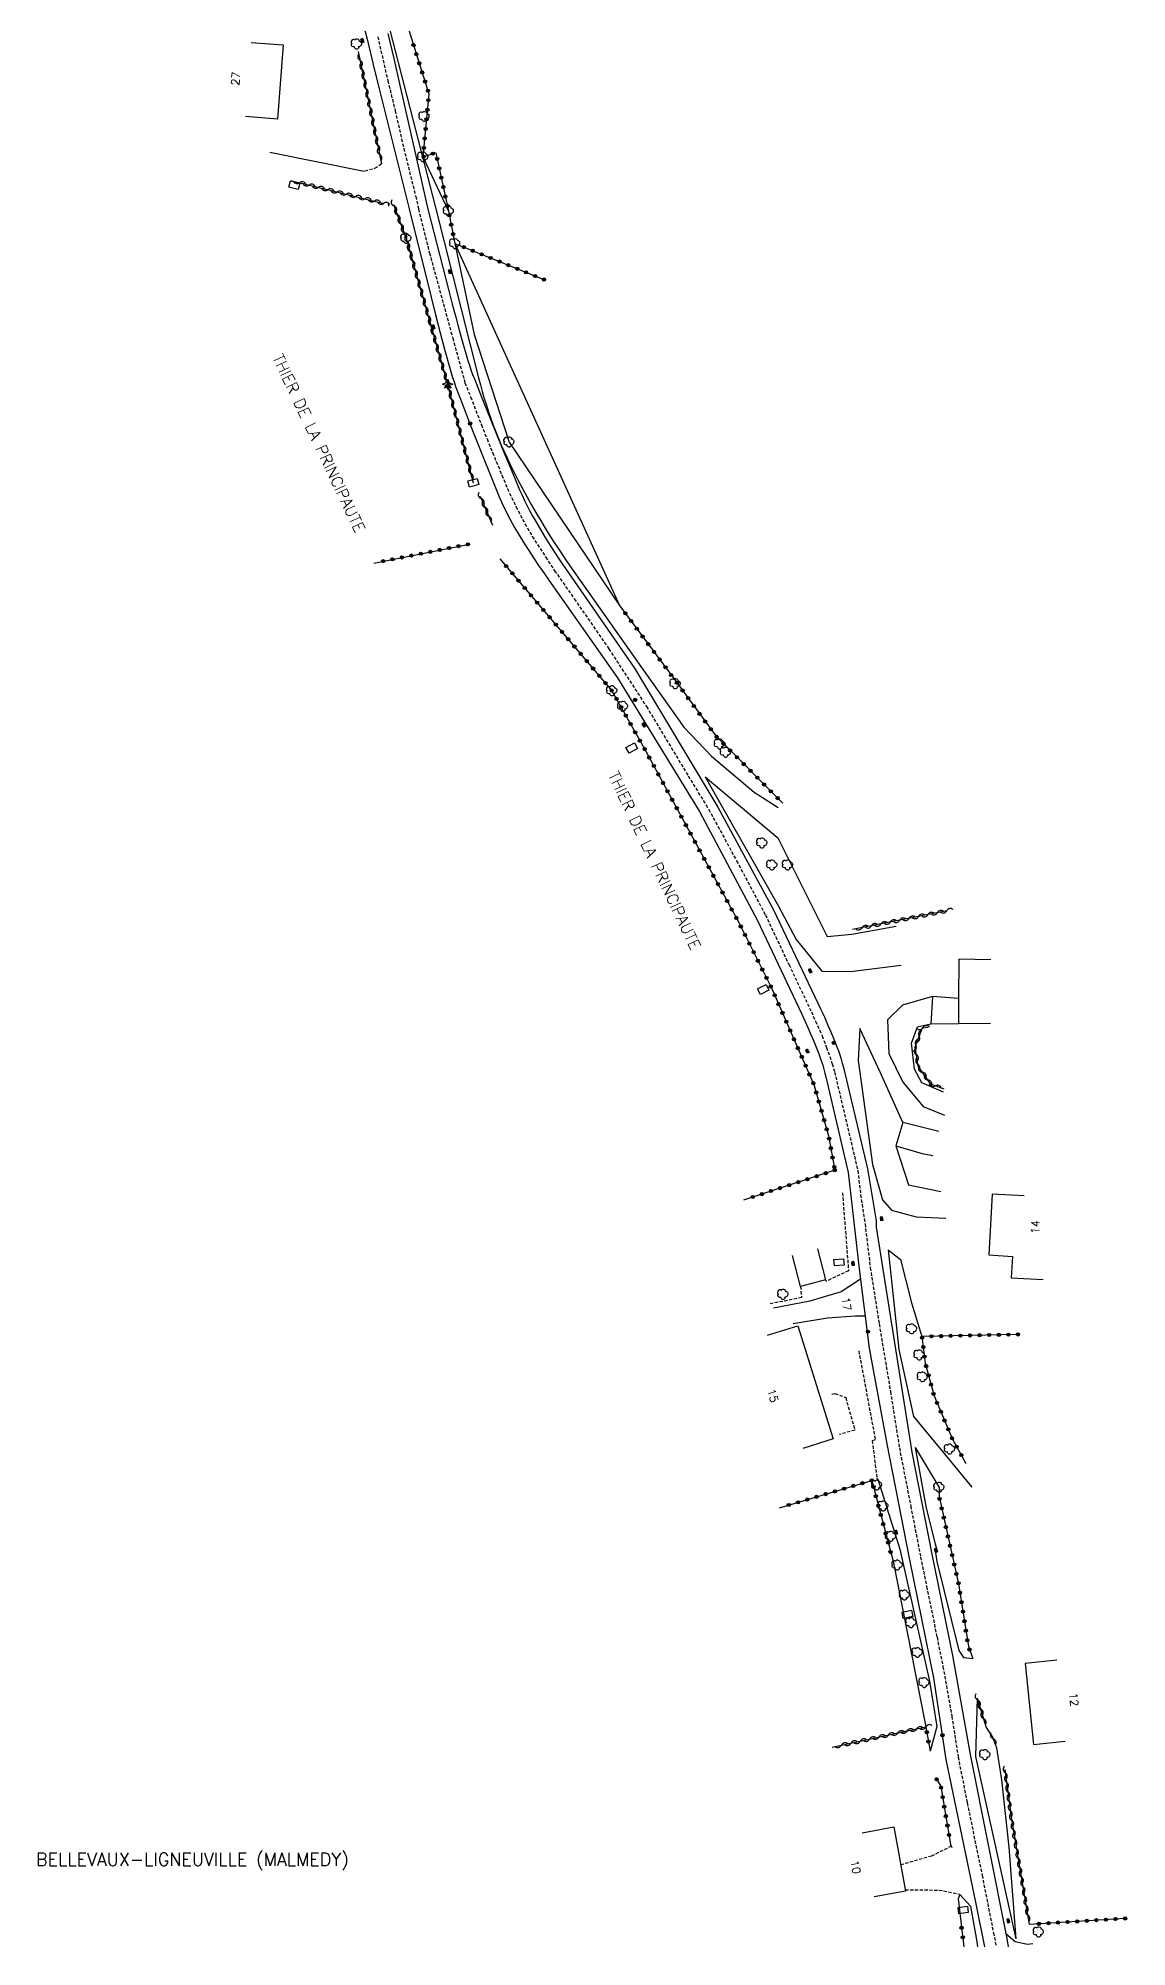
# Model space of a CAD drawing. Header units: millimetres. Extents: x 268000 to 268982, y 119000 to 120000.
# Drawn here: x 268432.5 to 268602.6, y 119000 to 119298.1 of the extents above; entities that cross this region are included whole.
import ezdxf
from ezdxf.enums import TextEntityAlignment as Align

# ---------------------------------------------------------------- set-up
doc = ezdxf.new("R2010")
doc.units = ezdxf.units.MM
doc.linetypes.add('DASHED', pattern=[0.75, 0.5, -0.25])
doc.layers.get('0').update_dxf_attribs({"linetype": 'CONTINUOUS'})
for name, color, linetype in [('W0001', 6, 'DASHED'), ('W0008', 7, 'CONTINUOUS'), ('W0017', 7, 'CONTINUOUS'), ('W0100', 7, 'CONTINUOUS'), ('W0103', 1, 'CONTINUOUS'), ('W0112', 1, 'DASHED'), ('W0210', 2, 'CONTINUOUS'), ('W0211', 2, 'CONTINUOUS'), ('W0212', 2, 'CONTINUOUS'), ('W0213', 2, 'CONTINUOUS'), ('W0300', 7, 'CONTINUOUS'), ('W0301', 7, 'CONTINUOUS'), ('W0303', 7, 'CONTINUOUS'), ('W0310', 3, 'CONTINUOUS'), ('W0312', 3, 'CONTINUOUS'), ('W0322', 7, 'CONTINUOUS'), ('W0400', 7, 'CONTINUOUS'), ('W0856', 7, 'CONTINUOUS'), ('W0980', 7, 'CONTINUOUS'), ('W0989', 7, 'CONTINUOUS'), ('W0991', 7, 'CONTINUOUS'), ('W1102', 7, 'CONTINUOUS'), ('W1336', 3, 'CONTINUOUS'), ('W1337', 1, 'CONTINUOUS'), ('W1338', 7, 'CONTINUOUS'), ('W1471', 7, 'CONTINUOUS')]:
    doc.layers.add(name, color=color, linetype=linetype)
doc.styles.get("Standard").update_dxf_attribs({"font": 'romans.shx', "width": 0.85})

# ---------------------------------------------------------------- blocks, each defined once
blk = doc.blocks.new('T400')
for p, q in [((-0.15, 0.3), (0.15, 0.3)), ((-0.15, -0.25), (-0.15, 0.3)), ((-0.15, 0.15), (0.15, 0.15)), ((-0.15, 0), (0.15, 0)), ((0.15, 0.3), (0.15, -0.25)), ((-0.15, -0.15), (0.15, -0.15)), ((-0.15, -0.25), (-0.15, -0.3)), ((-0.15, -0.3), (0.15, -0.3)), ((0.15, -0.3), (0.15, -0.25))]:
    blk.add_line(p, q)
blk = doc.blocks.new('T856')
for p, q in [((-0.125, 0), (0.125, 0)), ((0, 0.125), (0, -0.125))]:
    blk.add_line(p, q)
blk.add_ellipse((0, 0), major_axis=(-0.177, 0.177), ratio=1, start_param=3.9269908, end_param=10.2101761)
blk = doc.blocks.new('T1471')
at = {"color": 0, "linetype": 'Continuous', "flags": 128}
blk.add_lwpolyline([(-0.75, -0.5), (-0.75, 0.5), (0.75, 0.5), (0.75, -0.5), (-0.75, -0.5)], dxfattribs=at)
blk = doc.blocks.new('T303')
for p, q in [((-0.77, 0), (-0.28, 0.21)), ((-0.28, -0.21), (-0.77, 0)), ((-0.28, 0.21), (0, 0.83)), ((0, 0.83), (0.28, 0.21)), ((0.28, 0.21), (0.83, 0)), ((0.83, 0), (0.28, -0.21)), ((-0.49, -0.63), (-0.28, -0.21)), ((0, -0.35), (-0.49, -0.63)), ((0.56, -0.63), (0, -0.35)), ((0.28, -0.21), (0.56, -0.63))]:
    blk.add_line(p, q)
blk = doc.blocks.new('T300')
for p, q in [((-0.8, 0.51), (-0.86, 0.34)), ((-0.86, 0.34), (-0.86, 0.17)), ((-0.86, 0.17), (-0.74, 0.06)), ((-0.69, 0.63), (-0.8, 0.51)), ((-0.8, -0.06), (-0.74, 0.06)), ((-0.74, 0.06), (-0.69, 0.11)), ((-0.57, 0.69), (-0.69, 0.63)), ((-0.46, 0.69), (-0.57, 0.69)), ((-0.29, 0.63), (-0.46, 0.69)), ((-0.29, 0.63), (-0.17, 0.74)), ((-0.23, 0.57), (-0.29, 0.63)), ((-0.17, 0.74), (-0.06, 0.8)), ((-0.06, 0.8), (0.06, 0.8)), ((0.06, 0.8), (0.23, 0.74)), ((0.23, 0.74), (0.34, 0.63)), ((0.34, 0.63), (0.4, 0.51)), ((0.46, 0.46), (0.34, 0.46)), ((0.4, 0.51), (0.4, 0.46)), ((0.57, 0.4), (0.46, 0.46)), ((0.57, 0.4), (0.69, 0.29)), ((0.69, 0.29), (0.74, 0.17)), ((0.74, 0.06), (0.69, -0.17)), ((0.74, 0.17), (0.74, 0.06)), ((-0.8, -0.17), (-0.8, -0.06)), ((-0.8, -0.23), (-0.8, -0.17)), ((-0.74, -0.34), (-0.8, -0.23)), ((-0.69, -0.4), (-0.74, -0.34)), ((-0.51, -0.46), (-0.69, -0.4)), ((-0.4, -0.46), (-0.51, -0.46)), ((-0.4, -0.46), (-0.34, -0.46)), ((-0.34, -0.46), (-0.34, -0.4)), ((-0.34, -0.51), (-0.34, -0.46)), ((-0.29, -0.63), (-0.34, -0.51)), ((-0.17, -0.74), (-0.29, -0.63)), ((-0.06, -0.8), (-0.17, -0.74)), ((0.06, -0.8), (-0.06, -0.8)), ((0.17, -0.74), (0.06, -0.8)), ((0.23, -0.69), (0.17, -0.74)), ((0.29, -0.46), (0.23, -0.46)), ((0.29, -0.63), (0.23, -0.69)), ((0.46, -0.4), (0.29, -0.46)), ((0.34, -0.51), (0.29, -0.63)), ((0.34, -0.51), (0.34, -0.46)), ((0.57, -0.34), (0.46, -0.4)), ((0.63, -0.29), (0.57, -0.34)), ((0.69, -0.17), (0.63, -0.29))]:
    blk.add_line(p, q)
blk = doc.blocks.new('T301')
for p, q in [((-0.8, 0.51), (-0.86, 0.34)), ((-0.86, 0.34), (-0.86, 0.17)), ((-0.86, 0.17), (-0.74, 0.06)), ((-0.69, 0.63), (-0.8, 0.51)), ((-0.8, -0.06), (-0.74, 0.06)), ((-0.74, 0.06), (-0.69, 0.11)), ((-0.57, 0.69), (-0.69, 0.63)), ((-0.46, 0.69), (-0.57, 0.69)), ((-0.29, 0.63), (-0.46, 0.69)), ((-0.29, 0.63), (-0.17, 0.74)), ((-0.23, 0.57), (-0.29, 0.63)), ((-0.17, 0.74), (-0.06, 0.8)), ((-0.06, 0.8), (0.06, 0.8)), ((0.06, 0.8), (0.23, 0.74)), ((0.23, 0.74), (0.34, 0.63)), ((0.34, 0.63), (0.4, 0.51)), ((0.46, 0.46), (0.34, 0.46)), ((0.4, 0.51), (0.4, 0.46)), ((0.57, 0.4), (0.46, 0.46)), ((0.57, 0.4), (0.69, 0.29)), ((0.69, 0.29), (0.74, 0.17)), ((0.74, 0.06), (0.69, -0.17)), ((0.74, 0.17), (0.74, 0.06)), ((-0.8, -0.17), (-0.8, -0.06)), ((-0.8, -0.23), (-0.8, -0.17)), ((-0.74, -0.34), (-0.8, -0.23)), ((-0.69, -0.4), (-0.74, -0.34)), ((-0.51, -0.46), (-0.69, -0.4)), ((-0.4, -0.46), (-0.51, -0.46)), ((-0.4, -0.46), (-0.34, -0.46)), ((-0.34, -0.46), (-0.34, -0.4)), ((-0.34, -0.51), (-0.34, -0.46)), ((-0.29, -0.63), (-0.34, -0.51)), ((-0.17, -0.74), (-0.29, -0.63)), ((-0.06, -0.8), (-0.17, -0.74)), ((0.06, -0.8), (-0.06, -0.8)), ((0.17, -0.74), (0.06, -0.8)), ((0.23, -0.69), (0.17, -0.74)), ((0.29, -0.46), (0.23, -0.46)), ((0.29, -0.63), (0.23, -0.69)), ((0.46, -0.4), (0.29, -0.46)), ((0.34, -0.51), (0.29, -0.63)), ((0.34, -0.51), (0.34, -0.46)), ((0.57, -0.34), (0.46, -0.4)), ((0.63, -0.29), (0.57, -0.34)), ((0.69, -0.17), (0.63, -0.29))]:
    blk.add_line(p, q)
blk = doc.blocks.new('t310o')
at = {"color": 0, "linetype": 'Continuous'}
for centre, start, end in [((-0.5, 0.38), 216.8699, 323.1304), ((0.5, -0.37), 36.8699, 143.1303)]:
    blk.add_arc(centre, 0.625, start, end, dxfattribs=at)
blk = doc.blocks.new('t322o')
at = {"color": 0, "linetype": 'Continuous'}
for radius in [0.25, 0.15]:
    blk.add_circle((0, 0), radius, dxfattribs=at)

msp = doc.modelspace()

# ---------------------------------------------------------------- linework, layer by layer
at = {"layer": 'W0001'}
msp.add_lwpolyline([(268485.57, 119298.33), (268487.14, 119291.47), (268488.3, 119286.77), (268489.64, 119280.89), (268491.5, 119273.38), (268491.94, 119271.42), (268493.66, 119264.55), (268497.28, 119251.28), (268499.2, 119244.29), (268500.08, 119242.07), (268501.76, 119237.72), (268502.65, 119235.51), (268503.51, 119233.37), (268504.98, 119229.85), (268505.85, 119227.73), (268507.17, 119224.94), (268508.56, 119222.25), (268509.72, 119220.3), (268511.81, 119217.05), (268513.2, 119214.93), (268516.28, 119210.54), (268521.66, 119202.75), (268527.55, 119193.72), (268534.08, 119182.87), (268537.28, 119177.65), (268541.63, 119169.63), (268546.12, 119161.19), (268549.82, 119153.4), (268553.31, 119146.02), (268553.96, 119144.57), (268554.98, 119142.26), (268555.69, 119140.48), (268556.56, 119137.91), (268556.94, 119136.62), (268560.57, 119121.22), (268561, 119117.46), (268561.69, 119112.92), (268562.51, 119106.06), (268563.9, 119097.28), (268565.67, 119086.71), (268567.06, 119077.93), (268568.83, 119068.85), (268570.38, 119060.86), (268571.31, 119056.26), (268572.94, 119048.35), (268573.87, 119043.75), (268575.25, 119036.01), (268576.23, 119029.66), (268577.65, 119022.47), (268579.98, 119011.17), (268581.75, 119002.2), (268582.19, 119000)], dxfattribs=at)
at = {"layer": 'W0008'}
for points in [[(268483, 119301.52), (268483.95, 119297.75), (268484.88, 119293.98), (268485.82, 119290.22), (268486.75, 119286.46), (268488.61, 119278.95), (268490.46, 119271.44), (268493.9, 119257.68), (268494.6, 119254.9), (268495.33, 119252.11), (268496.06, 119249.33), (268496.82, 119246.56), (268497.03, 119245.84), (268497.25, 119245.12), (268497.49, 119244.41), (268497.74, 119243.7), (268498.84, 119240.79), (268499.96, 119237.89), (268501.1, 119234.99), (268502.23, 119232.14), (268503.39, 119229.31), (268504.56, 119226.48), (268504.86, 119225.77), (268505.18, 119225.07), (268505.51, 119224.38), (268505.85, 119223.7), (268506.21, 119223.02), (268506.58, 119222.35), (268506.96, 119221.69), (268507.69, 119220.49), (268508.42, 119219.29), (268509.17, 119218.1), (268509.93, 119216.92), (268510.71, 119215.75), (268511.5, 119214.59), (268512.3, 119213.44), (268523.02, 119198.18), (268535.85, 119177.3), (268544.84, 119160.42), (268551.82, 119145.65), (268552.29, 119144.63), (268552.75, 119143.61), (268553.2, 119142.58), (268553.64, 119141.54), (268554.06, 119140.5), (268554.47, 119139.46), (268554.68, 119138.87), (268554.89, 119138.28), (268555.08, 119137.69), (268555.25, 119137.09), (268555.42, 119136.48), (268555.57, 119135.88), (268559.07, 119120.96), (268560.79, 119105.89), (268562.35, 119093.52), (268565.1, 119078.58), (268568.64, 119060.42), (268572.38, 119042), (268574.32, 119029.28), (268578.99, 119006.69), (268580.33, 119000)], [(268487.17, 119298.83), (268488.07, 119294.91), (268488.96, 119290.99), (268489.86, 119287.07), (268491.64, 119279.24), (268493.42, 119271.41), (268496.68, 119258.62), (268497.21, 119256.58), (268497.75, 119254.55), (268498.3, 119252.52), (268498.87, 119250.49), (268499.45, 119248.47), (268499.67, 119247.74), (268499.9, 119247.02), (268500.14, 119246.3), (268500.4, 119245.59), (268500.67, 119244.88), (268501.83, 119241.92), (268503.01, 119238.97), (268504.21, 119236.02), (268505.37, 119233.2), (268506.55, 119230.39), (268507.74, 119227.58), (268508.12, 119226.73), (268508.51, 119225.89), (268508.92, 119225.05), (268509.34, 119224.23), (268509.79, 119223.41), (268510.25, 119222.61), (268510.98, 119221.36), (268511.73, 119220.12), (268512.5, 119218.89), (268513.29, 119217.68), (268514.09, 119216.47), (268514.9, 119215.27), (268525.67, 119199.7), (268538.72, 119178), (268547.41, 119161.95), (268554.8, 119146.39), (268555.34, 119145.24), (268555.85, 119144.08), (268556.36, 119142.92), (268556.84, 119141.75), (268557.31, 119140.57), (268557.54, 119139.94), (268557.76, 119139.3), (268557.96, 119138.66), (268558.14, 119138.01), (268558.31, 119137.36), (268562.06, 119121.49), (268563.43, 119113.38), (268563.45, 119112.41), (268569.02, 119077.28), (268572.12, 119061.31), (268575.36, 119045.49), (268578.13, 119030.03), (268583.82, 119001.29), (268584.07, 119000)]]:
    msp.add_lwpolyline(points, dxfattribs=at)
at = {"layer": 'W0017'}
for points in [[(268561, 119104.3), (268557.97, 119102.31), (268553.05, 119100.86), (268547.38, 119099.74)], [(268550.46, 119097.34), (268555.85, 119098.25), (268560.15, 119098.55), (268561.72, 119098.55)], [(268583.66, 119002.14), (268585.15, 119000.85), (268587.05, 119000.44), (268587.89, 119000.51)]]:
    msp.add_lwpolyline(points, dxfattribs=at)
at = {"layer": 'W0100'}
for points in [[(268465.81, 119297.45), (268470.79, 119297.06)], [(268470.79, 119297.06), (268469.89, 119285.46)], [(268469.89, 119285.46), (268464.91, 119285.85)], [(268576.37, 119154.24), (268576.28, 119148.12)], [(268581.37, 119154.16), (268576.37, 119154.24)], [(268576.3, 119144.21), (268581.3, 119144.24)], [(268581.57, 119117.56), (268581.02, 119108.06), (268584.72, 119107.83), (268584.54, 119104.48)], [(268586.56, 119117.27), (268581.57, 119117.56)], [(268584.54, 119104.48), (268589.54, 119104.21)], [(268546.44, 119095.52), (268551.21, 119097.01)], [(268551.21, 119097.01), (268556.73, 119079.35)], [(268556.73, 119079.35), (268551.96, 119077.85)], [(268591.68, 119044.76), (268586.7, 119044.25)], [(268586.7, 119044.25), (268588, 119031.59)], [(268588, 119031.59), (268592.98, 119032.1)], [(268561.27, 119017.83), (268566.19, 119018.73)], [(268566.19, 119018.73), (268568.02, 119008.71)], [(268568.02, 119008.71), (268563.1, 119007.81)]]:
    msp.add_lwpolyline(points, dxfattribs=at)
at = {"layer": 'W0103'}
for points in [[(268572.25, 119148.41), (268571.95, 119144.18), (268576.3, 119144.21)], [(268576.28, 119148.12), (268572.25, 119148.41)], [(268554.25, 119109), (268555.52, 119104.17)], [(268551.62, 119103.14), (268550.35, 119107.98)], [(268555.52, 119104.17), (268551.62, 119103.14)]]:
    msp.add_lwpolyline(points, dxfattribs=at)
at = {"layer": 'W0112'}
for points in [[(268486.16, 119278.48), (268485.4, 119277.91), (268484.77, 119277.65), (268483.44, 119277.3)], [(268487.21, 119272.35), (268487.25, 119271.71)], [(268558.16, 119117.76), (268559.12, 119105.57)], [(268551.62, 119103.14), (268551.78, 119101.4), (268546.71, 119100.39)], [(268559.12, 119105.57), (268555.63, 119103.95), (268555.52, 119104.17)], [(268560.71, 119093.08), (268563.29, 119079.21), (268562.82, 119079.04), (268563.55, 119073.18), (268563.67, 119073.05)], [(268556.51, 119086.33), (268556.98, 119086.44), (268558.67, 119085.78), (268560.11, 119080.71), (268557.68, 119080.02)], [(268575.18, 119015.71), (268572.07, 119014.18), (268567.27, 119012.79)], [(268575.06, 119015.98), (268575.28, 119015.48)], [(268567.99, 119008.89), (268573.24, 119008.87), (268576.44, 119008.25)]]:
    msp.add_lwpolyline(points, dxfattribs=at)
at = {"layer": 'W0210'}
for points in [[(268573.2, 119127.33), (268567.6, 119128.75), (268564.1, 119136.53), (268560.87, 119143.43)], [(268562.73, 119072.84), (268566.07, 119060.22), (268571.2, 119034.34), (268571.86, 119030.58)], [(268576.48, 119008.19), (268576.22, 119007.5), (268576.64, 119003.98), (268577.14, 119000)]]:
    msp.add_lwpolyline(points, dxfattribs=at)
at = {"layer": 'W0211'}
for points in [[(268457.16, 119377.72), (268455.8, 119371.16), (268456.3, 119363.39), (268458.23, 119356.72), (268460.02, 119352.81), (268465.54, 119345.07), (268474.39, 119333.02), (268483.84, 119318.7), (268489.72, 119308.03), (268492.67, 119301.99), (268490.16, 119300.18), (268493.57, 119289.42), (268492.64, 119279.57), (268496.64, 119271.1), (268497.63, 119266.03), (268523.36, 119209.48), (268531.81, 119198.11), (268538.37, 119189.12), (268548.83, 119178.63)], [(268536.71, 119182.74), (268548.05, 119173.19), (268555.8, 119157.8), (268559.63, 119158.17), (268566.58, 119159.41)], [(268573.94, 119133.48), (268570.54, 119134.93), (268569.42, 119137.09), (268568.94, 119141.15), (268569.88, 119143.69), (268571.95, 119144.18)], [(268567.6, 119128.75), (268566.48, 119125.13), (268568.5, 119119), (268573.52, 119117.96)], [(268565.32, 119108.88), (268567.24, 119107.37), (268568.94, 119100.58), (268570.58, 119095.33), (268571.11, 119091.15), (268572.47, 119086.07), (268575.29, 119079.42), (268577.45, 119075.49)], [(268569.53, 119078.01), (268573.27, 119071.76), (268573.25, 119070.33), (268576.3, 119056.7), (268577.84, 119046.89), (268578.53, 119045.03)], [(268579.21, 119038.85), (268580.62, 119034.25), (268581.62, 119032.76), (268582.25, 119031.09), (268583.03, 119026.06), (268584.15, 119015.56), (268585.26, 119001.27)]]:
    msp.add_lwpolyline(points, dxfattribs=at)
at = {"layer": 'W0212'}
for points in [[(268486.55, 119303), (268494.57, 119271.65), (268501.32, 119245.05), (268501.6, 119243.98), (268501.89, 119242.91), (268502.21, 119241.85), (268502.54, 119240.79), (268502.89, 119239.74), (268503.25, 119238.69), (268503.63, 119237.65), (268504.03, 119236.61), (268504.44, 119235.58), (268504.87, 119234.56), (268505.32, 119233.55), (268505.78, 119232.54), (268506.26, 119231.54), (268506.88, 119230.27), (268507.53, 119229), (268508.19, 119227.75), (268508.86, 119226.5), (268509.55, 119225.26), (268510.26, 119224.03), (268510.98, 119222.81), (268511.71, 119221.6), (268512.46, 119220.4), (268513.22, 119219.2), (268514, 119218.02), (268514.8, 119216.84), (268515.6, 119215.68), (268526.4, 119200.31), (268533.39, 119190.5), (268537.7, 119185.96), (268544.35, 119180.35), (268548.14, 119177.97)], [(268536.71, 119182.74), (268548.16, 119162.56), (268550.91, 119157.32), (268554.97, 119152.38), (268559.43, 119152.33), (268567.33, 119153.31)], [(268572.25, 119148.41), (268567.57, 119147.08), (268565.19, 119144.77), (268565.4, 119139.52), (268567.61, 119135.06), (268570.8, 119131.23), (268574.1, 119129.91)], [(268560.87, 119143.43), (268560.62, 119138.43), (268562.87, 119122.21)], [(268566.48, 119125.13), (268570.64, 119123.91), (268572.3, 119123.62)], [(268562.87, 119122.21), (268564.42, 119116.66), (268565.83, 119115.08)], [(268565.83, 119115.08), (268569.68, 119114.02), (268574.3, 119113.81)], [(268565.32, 119108.88), (268566.97, 119093.27), (268569.25, 119082.81), (268573.54, 119077.7), (268578.36, 119071.79)], [(268569.53, 119078.01), (268571.22, 119068.53), (268572.67, 119062.95), (268573.03, 119061.7), (268572.69, 119061.56), (268572.9, 119060.17), (268576.32, 119046.29), (268577.06, 119045.2), (268578.53, 119045.03)], [(268579.21, 119038.85), (268578.97, 119029.71), (268585.26, 119001.27)]]:
    msp.add_lwpolyline(points, dxfattribs=at)
at = {"layer": 'W0213'}
for points in [[(268563.67, 119073.05), (268567.14, 119062.11), (268571.74, 119041.47), (268572.9, 119034.42), (268571.86, 119030.58)], [(268576.48, 119008.19), (268578.18, 119006.35), (268579.09, 119001.08), (268579.28, 119000)]]:
    msp.add_lwpolyline(points, dxfattribs=at)
at = {"layer": 'W0310'}
for points in [[(268482.54, 119296.01), (268486.16, 119278.48)], [(268488.02, 119272.14), (268490.01, 119266.83), (268496.47, 119244.09), (268500.5, 119228.67)], [(268501.58, 119226.57), (268503.48, 119222.05)], [(268574.08, 119133.98), (268571.99, 119134.73), (268569.97, 119137.57), (268569.53, 119140.57), (268570.67, 119143.55), (268571.53, 119143.65)], [(268579.21, 119038.85), (268580.62, 119034.25)], [(268581.62, 119032.76), (268582.25, 119031.09)], [(268583.52, 119027.72), (268584.55, 119019.93), (268587.35, 119003.51)]]:
    msp.add_lwpolyline(points, dxfattribs=at)
at = {"layer": 'W0312'}
msp.add_lwpolyline([(268497.63, 119266.03), (268500.63, 119251.82), (268506.1, 119235.03), (268523.36, 119209.48)], dxfattribs=at)
at = {"layer": 'W0322'}
for points in [[(268457.16, 119377.72), (268455.8, 119371.16), (268456.3, 119363.39), (268458.23, 119356.72), (268460.02, 119352.81), (268465.54, 119345.07), (268474.39, 119333.02), (268483.84, 119318.7), (268489.72, 119308.03), (268492.67, 119301.99), (268490.16, 119300.18), (268493.57, 119289.42), (268492.64, 119279.57), (268494.64, 119280.22), (268496.64, 119271.1), (268497.63, 119266.03)], [(268504.65, 119216.81), (268522.16, 119196.18), (268527.2, 119187.19), (268541.98, 119159.97), (268547.07, 119149.78), (268553.77, 119134.53), (268555.99, 119126.67), (268556.98, 119121.29)], [(268523.36, 119209.48), (268531.81, 119198.11), (268538.37, 119189.12), (268548.83, 119178.63)], [(268570.58, 119095.33), (268571.11, 119091.15), (268572.47, 119086.07), (268575.29, 119079.42), (268577.45, 119075.49)], [(268562.73, 119072.84), (268566.07, 119060.22)], [(268573.25, 119070.33), (268576.3, 119056.7), (268577.84, 119046.89), (268578.53, 119045.03)], [(268571.2, 119034.34), (268571.86, 119030.58)], [(268572.7, 119026.46), (268573.53, 119025.08), (268575.06, 119015.98)], [(268576.64, 119003.98), (268577.14, 119000)]]:
    msp.add_lwpolyline(points, dxfattribs=at)
at = {"layer": 'W1102'}
msp.add_lwpolyline([(268576.28, 119148.12), (268576.3, 119144.21)], dxfattribs=at)
at = {"layer": 'W1336'}
for points in [[(268471.93, 119275.88), (268486.5, 119272.31)], [(268574.46, 119161.82), (268559.75, 119158.89)], [(268556.54, 119031.17), (268571.2, 119034.34)]]:
    msp.add_lwpolyline(points, dxfattribs=at)
at = {"layer": 'W1337'}
msp.add_lwpolyline([(268483.44, 119277.3), (268468.73, 119280.23)], dxfattribs=at)
at = {"layer": 'W1338'}
for points in [[(268497.63, 119266.03), (268511.54, 119260.4)], [(268484.95, 119216.13), (268499.66, 119219.05)], [(268556.98, 119121.29), (268542.72, 119116.64)], [(268585.58, 119095.65), (268570.58, 119095.33)], [(268548.35, 119068.58), (268562.73, 119072.84)], [(268602.32, 119004.44), (268587.35, 119003.51)]]:
    msp.add_lwpolyline(points, dxfattribs=at)

# ---------------------------------------------------------------- block references
at = {"layer": 'W0300'}
for p in [(268506.1, 119235.03), (268532.06, 119197.3), (268538.98, 119187.88), (268539.92, 119186.58), (268570.68, 119089.02), (268563.54, 119072.12), (268573.27, 119071.76), (268564.53, 119068.86), (268565.71, 119064.11), (268566.73, 119059.62), (268567.86, 119054.94), (268568.88, 119050.62), (268569.88, 119045.97), (268570.94, 119041.27)]:
    msp.add_blockref('T300', p, dxfattribs=at)
at = {"layer": 'W0301'}
for p in [(268482.28, 119297.2), (268492.84, 119285.88), (268492.64, 119279.57), (268496.64, 119271.1), (268490.01, 119266.83), (268497.63, 119266.03), (268522.16, 119196.18), (268523.87, 119193.76), (268545.61, 119172.41), (268547.15, 119168.96), (268549.62, 119168.97), (268548.89, 119101.9), (268568.99, 119096.52), (268570.17, 119092.44), (268574.92, 119077.74), (268580.44, 119030.01), (268588.8, 119002.32)]:
    msp.add_blockref('T301', p, dxfattribs=at)
at = {"layer": 'W0303'}
msp.add_blockref('T303', (268496.47, 119244.09), dxfattribs=at)
at = {"layer": 'W0310'}
for p, rotation in [((268482.82, 119294.64), 281.6718187621214), ((268483.12, 119293.17), 281.6718187621214), ((268483.43, 119291.7), 281.6718187621214), ((268483.73, 119290.23), 281.6718187621214), ((268484.03, 119288.76), 281.6718187621214), ((268484.34, 119287.3), 281.6718187621214), ((268484.64, 119285.83), 281.6718187621214), ((268484.94, 119284.36), 281.6718187621214), ((268485.25, 119282.89), 281.6718187621214), ((268485.55, 119281.42), 281.6718187621214), ((268485.85, 119279.95), 281.6718187621214), ((268488.11, 119271.9), 290.5264887919444), ((268488.64, 119270.5), 290.5264887919444), ((268489.16, 119269.1), 290.5264887919444), ((268489.69, 119267.69), 290.5264887919444), ((268490.17, 119266.27), 285.8510680231365), ((268490.58, 119264.83), 285.8510680231365), ((268490.99, 119263.39), 285.8510680231365), ((268491.4, 119261.94), 285.8510680231365), ((268491.81, 119260.5), 285.8510680231365), ((268492.22, 119259.06), 285.8510680231365), ((268492.63, 119257.61), 285.8510680231365), ((268493.04, 119256.17), 285.8510680231365), ((268493.45, 119254.73), 285.8510680231365), ((268493.86, 119253.28), 285.8510680231365), ((268494.27, 119251.84), 285.8510680231365), ((268494.68, 119250.4), 285.8510680231365), ((268495.09, 119248.96), 285.8510680231365), ((268495.5, 119247.51), 285.8510680231365), ((268495.91, 119246.07), 285.8510680231365), ((268496.32, 119244.63), 285.8510680231365), ((268496.71, 119243.18), 284.6471897182133), ((268497.09, 119241.73), 284.6471897182133), ((268497.47, 119240.28), 284.6471897182133), ((268497.85, 119238.82), 284.6471897182133), ((268498.23, 119237.37), 284.6471897182133), ((268498.6, 119235.92), 284.6471897182133), ((268498.98, 119234.47), 284.6471897182133), ((268499.36, 119233.02), 284.6471897182133), ((268499.74, 119231.57), 284.6471897182133), ((268500.12, 119230.12), 284.6471897182133), ((268501.74, 119226.2), 292.8174471278427), ((268502.32, 119224.82), 292.8174471278427), ((268502.9, 119223.44), 292.8174471278427), ((268569.63, 119140.82), 69.13135158924769), ((268570.16, 119142.22), 69.13135158924769), ((268570.75, 119143.56), 6.740374921188301), ((268569.71, 119139.35), 98.33372583351112), ((268569.93, 119137.86), 98.33372583351112), ((268570.67, 119136.59), 125.3901885390874), ((268571.54, 119135.37), 125.3901885390874), ((268572.67, 119134.49), 160.3082402855476), ((268579.3, 119038.55), 287.0652292367482), ((268579.74, 119037.12), 287.0652292367482), ((268580.18, 119035.68), 287.0652292367482), ((268581.72, 119032.49), 290.6672150103598), ((268583.59, 119027.21), 277.5461513507487), ((268583.78, 119025.72), 277.5461513507487), ((268583.98, 119024.23), 277.5461513507487), ((268584.18, 119022.75), 277.5461513507487), ((268584.38, 119021.26), 277.5461513507487), ((268584.58, 119019.77), 279.6794698422249), ((268584.83, 119018.29), 279.6794698422249), ((268585.08, 119016.82), 279.6794698422249), ((268585.33, 119015.34), 279.6794698422249), ((268585.59, 119013.86), 279.6794698422249), ((268585.84, 119012.38), 279.6794698422249), ((268586.09, 119010.9), 279.6794698422249), ((268586.34, 119009.42), 279.6794698422249), ((268586.6, 119007.94), 279.6794698422249), ((268586.85, 119006.46), 279.6794698422249), ((268587.1, 119004.99), 279.6794698422249)]:
    msp.add_blockref('t310o', p, dxfattribs=dict(at, rotation=rotation))
at = {"layer": 'W0322'}
for p, rotation in [((268491.15, 119297.04), 287.6174894434725), ((268491.61, 119295.61), 287.6174894434725), ((268492.06, 119294.19), 287.6174894434725), ((268492.51, 119292.76), 287.6174894434725), ((268492.97, 119291.33), 287.6174894434725), ((268493.42, 119289.9), 287.6174894434725), ((268493.48, 119288.42), 264.5915380211879), ((268493.2, 119285.44), 264.5915380211879), ((268493.34, 119286.93), 264.5915380211879), ((268492.91, 119282.45), 264.5915380211879), ((268493.05, 119283.94), 264.5915380211879), ((268492.74, 119279.6), 17.99995741757213), ((268492.77, 119280.96), 264.5915380211879), ((268494.17, 119280.07), 17.99995741757213), ((268494.86, 119279.24), 282.3364733369207), ((268495.18, 119277.78), 282.3364733369207), ((268495.5, 119276.31), 282.3364733369207), ((268495.82, 119274.85), 282.3364733369207), ((268496.14, 119273.38), 282.3364733369207), ((268496.46, 119271.91), 282.3364733369207), ((268496.76, 119270.45), 281.1370782427044), ((268497.05, 119268.97), 281.1370782427044), ((268497.34, 119267.5), 281.1370782427044), ((268505.63, 119215.66), 310.3170235600799), ((268506.6, 119214.52), 310.3170235600799), ((268507.57, 119213.38), 310.3170235600799), ((268508.54, 119212.23), 310.3170235600799), ((268509.51, 119211.09), 310.3170235600799), ((268510.48, 119209.95), 310.3170235600799), ((268511.45, 119208.8), 310.3170235600799), ((268512.42, 119207.66), 310.3170235600799), ((268524.26, 119208.28), 306.6150101928307), ((268525.15, 119207.07), 306.6150101928307), ((268513.39, 119206.51), 310.3170235600799), ((268514.36, 119205.37), 310.3170235600799), ((268515.33, 119204.23), 310.3170235600799), ((268526.05, 119205.87), 306.6150101928307), ((268526.94, 119204.66), 306.6150101928307), ((268516.3, 119203.08), 310.3170235600799), ((268517.27, 119201.94), 310.3170235600799), ((268518.24, 119200.8), 310.3170235600799), ((268527.83, 119203.46), 306.6150101928307), ((268528.73, 119202.26), 306.6150101928307), ((268529.62, 119201.05), 306.6150101928307), ((268519.21, 119199.65), 310.3170235600799), ((268520.18, 119198.51), 310.3170235600799), ((268530.52, 119199.85), 306.6150101928307), ((268531.41, 119198.64), 306.6150101928307), ((268521.15, 119197.37), 310.3170235600799), ((268522.12, 119196.22), 310.3170235600799), ((268522.87, 119194.92), 299.2722044702509), ((268532.3, 119197.44), 306.1203570979758), ((268533.19, 119196.22), 306.1203570979758), ((268534.07, 119195.01), 306.1203570979758), ((268523.6, 119193.61), 299.2722044702509), ((268524.33, 119192.3), 299.2722044702509), ((268534.95, 119193.8), 306.1203570979758), ((268535.84, 119192.59), 306.1203570979758), ((268525.07, 119190.99), 299.2722044702509), ((268525.8, 119189.69), 299.2722044702509), ((268536.72, 119191.38), 306.1203570979758), ((268537.61, 119190.17), 306.1203570979758), ((268538.52, 119188.97), 314.9296365410834), ((268526.53, 119188.38), 299.2722044702509), ((268527.27, 119187.07), 298.5008214611303), ((268539.57, 119187.91), 314.9296365410834), ((268540.63, 119186.85), 314.9296365410834), ((268541.69, 119185.79), 314.9296365410834), ((268527.98, 119185.75), 298.5008214611303), ((268528.7, 119184.43), 298.5008214611303), ((268529.41, 119183.11), 298.5008214611303), ((268542.75, 119184.73), 314.9296365410834), ((268543.81, 119183.67), 314.9296365410834), ((268530.13, 119181.79), 298.5008214611303), ((268530.84, 119180.48), 298.5008214611303), ((268544.87, 119182.6), 314.9296365410834), ((268545.93, 119181.54), 314.9296365410834), ((268546.99, 119180.48), 314.9296365410834), ((268531.56, 119179.16), 298.5008214611303), ((268532.28, 119177.84), 298.5008214611303), ((268548.05, 119179.42), 314.9296365410834), ((268532.99, 119176.52), 298.5008214611303), ((268533.71, 119175.2), 298.5008214611303), ((268534.42, 119173.89), 298.5008214611303), ((268535.14, 119172.57), 298.5008214611303), ((268535.85, 119171.25), 298.5008214611303), ((268536.57, 119169.93), 298.5008214611303), ((268537.29, 119168.61), 298.5008214611303), ((268538, 119167.29), 298.5008214611303), ((268538.72, 119165.98), 298.5008214611303), ((268539.43, 119164.66), 298.5008214611303), ((268540.15, 119163.34), 298.5008214611303), ((268540.86, 119162.02), 298.5008214611303), ((268541.58, 119160.7), 298.5008214611303), ((268542.28, 119159.37), 296.5455422081956), ((268542.95, 119158.03), 296.5455422081956), ((268543.62, 119156.69), 296.5455422081956), ((268544.29, 119155.35), 296.5455422081956), ((268544.96, 119154.01), 296.5455422081956), ((268545.63, 119152.66), 296.5455422081956), ((268546.3, 119151.32), 296.5455422081956), ((268546.97, 119149.98), 296.5455422081956), ((268547.58, 119148.61), 293.719649965316), ((268548.18, 119147.24), 293.719649965316), ((268548.79, 119145.87), 293.719649965316), ((268549.39, 119144.49), 293.719649965316), ((268550, 119143.12), 293.719649965316), ((268550.6, 119141.75), 293.719649965316), ((268551.2, 119140.37), 293.719649965316), ((268551.81, 119139), 293.719649965316), ((268552.41, 119137.63), 293.719649965316), ((268553.01, 119136.25), 293.719649965316), ((268553.62, 119134.88), 293.719649965316), ((268554.07, 119133.45), 285.8011902887245), ((268554.48, 119132.01), 285.8011902887245), ((268554.89, 119130.57), 285.8011902887245), ((268555.3, 119129.12), 285.8011902887245), ((268555.71, 119127.68), 285.8011902887245), ((268556.08, 119126.23), 280.4046782438037), ((268556.35, 119124.75), 280.4046782438037), ((268556.62, 119123.28), 280.4046782438037), ((268556.89, 119121.8), 280.4046782438037), ((268570.6, 119095.15), 277.2706986216643), ((268570.79, 119093.67), 277.2706986216643), ((268570.98, 119092.18), 277.2706986216643), ((268571.23, 119090.7), 284.9003443573127), ((268571.62, 119089.25), 284.9003443573127), ((268572, 119087.8), 284.9003443573127), ((268572.39, 119086.35), 284.9003443573127), ((268572.94, 119084.96), 293.0127173761649), ((268573.52, 119083.58), 293.0127173761649), ((268574.11, 119082.2), 293.0127173761649), ((268574.7, 119080.82), 293.0127173761649), ((268575.28, 119079.44), 293.0127173761649), ((268576, 119078.12), 298.8033823644159), ((268576.73, 119076.81), 298.8033823644159), ((268563, 119071.83), 284.7910636315365), ((268563.38, 119070.38), 284.7910636315365), ((268573.33, 119069.95), 282.6204349756541), ((268563.77, 119068.92), 284.7910636315365), ((268564.15, 119067.47), 284.7910636315365), ((268573.66, 119068.49), 282.6204349756541), ((268573.99, 119067.03), 282.6204349756541), ((268564.53, 119066.02), 284.7910636315365), ((268564.92, 119064.57), 284.7910636315365), ((268574.32, 119065.56), 282.6204349756541), ((268574.64, 119064.1), 282.6204349756541), ((268565.3, 119063.12), 284.7910636315365), ((268565.68, 119061.67), 284.7910636315365), ((268574.97, 119062.64), 282.6204349756541), ((268575.3, 119061.17), 282.6204349756541), ((268575.63, 119059.71), 282.6204349756541), ((268575.96, 119058.24), 282.6204349756541), ((268576.28, 119056.78), 282.6204349756541), ((268576.52, 119055.3), 278.9018215380796), ((268576.75, 119053.82), 278.9018215380796), ((268576.99, 119052.34), 278.9018215380796), ((268577.22, 119050.85), 278.9018215380796), ((268577.45, 119049.37), 278.9018215380796), ((268577.68, 119047.89), 278.9018215380796), ((268578.01, 119046.43), 290.2491063727837), ((268571.34, 119033.54), 279.8787374354881), ((268571.6, 119032.06), 279.8787374354881), ((268572.88, 119026.17), 300.9674172874168), ((268573.57, 119024.85), 279.5175623011131), ((268573.82, 119023.37), 279.5175623011131), ((268574.06, 119021.89), 279.5175623011131), ((268574.31, 119020.42), 279.5175623011131), ((268574.56, 119018.94), 279.5175623011131), ((268574.81, 119017.46), 279.5175623011131), ((268576.77, 119002.98), 277.1701721847398), ((268576.96, 119001.49), 277.1701721847398)]:
    msp.add_blockref('t322o', p, dxfattribs=dict(at, rotation=rotation))
at = {"layer": 'W0400'}
for p, rotation in [((268483.16, 119297.72), 199.0828833105246), ((268496.83, 119261.61), 194.2249283098015), ((268494.25, 119253), 195.8510680231365), ((268527.16, 119190.84), 211.5714864071425), ((268553.13, 119152.42), 205.4075013852871), ((268552.69, 119139.89), 203.719649965316), ((268564.28, 119113.71), 189.6139212953576), ((268559.82, 119106.71), 184.517148667311), ((268566.54, 119064.73), 197.5842312211401), ((268572.78, 119061.92), 195.8105422556204), ((268584.07, 119004.04), 192.4627045703831)]:
    msp.add_blockref('T400', p, dxfattribs=dict(at, rotation=rotation))
at = {"layer": 'W0856'}
for p in [(268500, 119237.91), (268525.77, 119194.75), (268556.83, 119141.18), (268562.15, 119096.09), (268573.78, 119033.05)]:
    msp.add_blockref('T856', p, dxfattribs=at)
at = {"layer": 'W1336'}
for p, rotation in [((268473.39, 119275.52), 346.2442809133419), ((268474.85, 119275.16), 346.2442809133419), ((268476.3, 119274.81), 346.2442809133419), ((268477.76, 119274.45), 346.2442809133419), ((268479.22, 119274.09), 346.2442809133419), ((268480.67, 119273.74), 346.2442809133419), ((268482.13, 119273.38), 346.2442809133419), ((268483.59, 119273.02), 346.2442809133419), ((268485.05, 119272.67), 346.2442809133419), ((268486.5, 119272.31), 346.2442809133419), ((268574.46, 119161.82), 191.2788683170171), ((268561.22, 119159.18), 191.2788683170171), ((268562.69, 119159.47), 191.2788683170171), ((268564.17, 119159.77), 191.2788683170171), ((268565.64, 119160.06), 191.2788683170171), ((268567.11, 119160.35), 191.2788683170171), ((268568.58, 119160.65), 191.2788683170171), ((268570.05, 119160.94), 191.2788683170171), ((268571.52, 119161.23), 191.2788683170171), ((268572.99, 119161.53), 191.2788683170171), ((268568.27, 119033.71), 12.1908527915006), ((268569.74, 119034.02), 12.1908527915006), ((268571.2, 119034.34), 12.1908527915006), ((268558.01, 119031.49), 12.1908527915006), ((268559.48, 119031.81), 12.1908527915006), ((268560.94, 119032.12), 12.1908527915006), ((268562.41, 119032.44), 12.1908527915006), ((268563.87, 119032.76), 12.1908527915006), ((268565.34, 119033.07), 12.1908527915006), ((268566.81, 119033.39), 12.1908527915006)]:
    msp.add_blockref('t310o', p, dxfattribs=dict(at, rotation=rotation))
at = {"layer": 'W1338'}
for p, rotation in [((268499.02, 119265.47), 337.9553024591698), ((268500.41, 119264.9), 337.9553024591698), ((268501.8, 119264.34), 337.9553024591698), ((268503.19, 119263.78), 337.9553024591698), ((268504.59, 119263.22), 337.9553024591698), ((268505.98, 119262.65), 337.9553024591698), ((268507.37, 119262.09), 337.9553024591698), ((268508.76, 119261.53), 337.9553024591698), ((268510.15, 119260.96), 337.9553024591698), ((268511.54, 119260.4), 337.9553024591698), ((268498.19, 119218.76), 11.25099820034143), ((268499.66, 119219.05), 11.25099820034143), ((268486.42, 119216.42), 11.25099820034143), ((268487.89, 119216.71), 11.25099820034143), ((268489.36, 119217.01), 11.25099820034143), ((268490.83, 119217.3), 11.25099820034143), ((268492.31, 119217.59), 11.25099820034143), ((268493.78, 119217.88), 11.25099820034143), ((268495.25, 119218.18), 11.25099820034143), ((268496.72, 119218.47), 11.25099820034143), ((268554.13, 119120.36), 198.0298880060467), ((268555.56, 119120.82), 198.0298880060467), ((268556.98, 119121.29), 198.0298880060467), ((268545.57, 119117.57), 198.0298880060467), ((268547, 119118.04), 198.0298880060467), ((268548.42, 119118.5), 198.0298880060467), ((268549.85, 119118.96), 198.0298880060467), ((268551.28, 119119.43), 198.0298880060467), ((268552.7, 119119.89), 198.0298880060467), ((268544.15, 119117.11), 198.0298880060467), ((268572.08, 119095.36), 181.2412770950498), ((268573.58, 119095.39), 181.2412770950498), ((268575.08, 119095.43), 181.2412770950498), ((268576.58, 119095.46), 181.2412770950498), ((268578.08, 119095.49), 181.2412770950498), ((268579.58, 119095.52), 181.2412770950498), ((268581.08, 119095.56), 181.2412770950498), ((268582.58, 119095.59), 181.2412770950498), ((268584.08, 119095.62), 181.2412770950498), ((268585.58, 119095.65), 181.2412770950498), ((268562.73, 119072.84), 16.4932539323219), ((268552.67, 119069.86), 16.4932539323219), ((268554.1, 119070.28), 16.4932539323219), ((268555.54, 119070.71), 16.4932539323219), ((268556.98, 119071.13), 16.4932539323219), ((268558.42, 119071.56), 16.4932539323219), ((268559.86, 119071.99), 16.4932539323219), ((268561.3, 119072.41), 16.4932539323219), ((268549.79, 119069.01), 16.4932539323219), ((268551.23, 119069.43), 16.4932539323219), ((268596.34, 119004.07), 183.554060948307), ((268597.83, 119004.16), 183.554060948307), ((268599.33, 119004.25), 183.554060948307), ((268600.83, 119004.34), 183.554060948307), ((268602.32, 119004.44), 183.554060948307), ((268588.85, 119003.6), 183.554060948307), ((268590.35, 119003.69), 183.554060948307), ((268591.84, 119003.79), 183.554060948307), ((268593.34, 119003.88), 183.554060948307), ((268594.84, 119003.97), 183.554060948307)]:
    msp.add_blockref('t322o', p, dxfattribs=dict(at, rotation=rotation))
at = {"layer": 'W1471'}
for p, rotation in [((268472.54, 119275.15), 346.2442809133419), ((268500.5, 119228.67), 194.6471897182133), ((268525.25, 119187.25), 209.2722044702509), ((268545.79, 119149.54), 206.5455422081955), ((268557.63, 119106.92), 184.5171486673109), ((268568.31, 119051.92), 191.2294441671087), ((268577.02, 119005.76), 186.7954755264783)]:
    msp.add_blockref('T1471', p, dxfattribs=dict(at, rotation=rotation))

# ---------------------------------------------------------------- texts
at = {"layer": 'W0980'}
msp.add_text('BELLEVAUX-LIGNEUVILLE (MALMEDY)', height=2, dxfattribs=at).set_placement((268432.19, 119013.66), align=Align.MIDDLE_LEFT)
at = {"layer": 'W0989'}
for p in [(268469.88, 119248.62), (268522.31, 119183.44)]:
    msp.add_text('THIER DE LA PRINCIPAUTE', height=1.75, rotation=295.2994, dxfattribs=at).set_placement(p, align=Align.MIDDLE_LEFT)
at = {"layer": 'W0991'}
for s, rotation, p in [('27', 85.5595, (268463.36, 119291.8)), ('14', 86.7249, (268588.29, 119112.41)), ('17', 277.1742, (268558.79, 119100.4)), ('15', 287.347, (268547.29, 119086.09)), ('12', 275.8526, (268594.32, 119038.63)), ('10', 280.3822, (268560.22, 119012.46))]:
    msp.add_text(s, height=1.25, rotation=rotation, dxfattribs=at).set_placement(p, align=Align.MIDDLE_CENTER)

doc.saveas('drawing.dxf')
